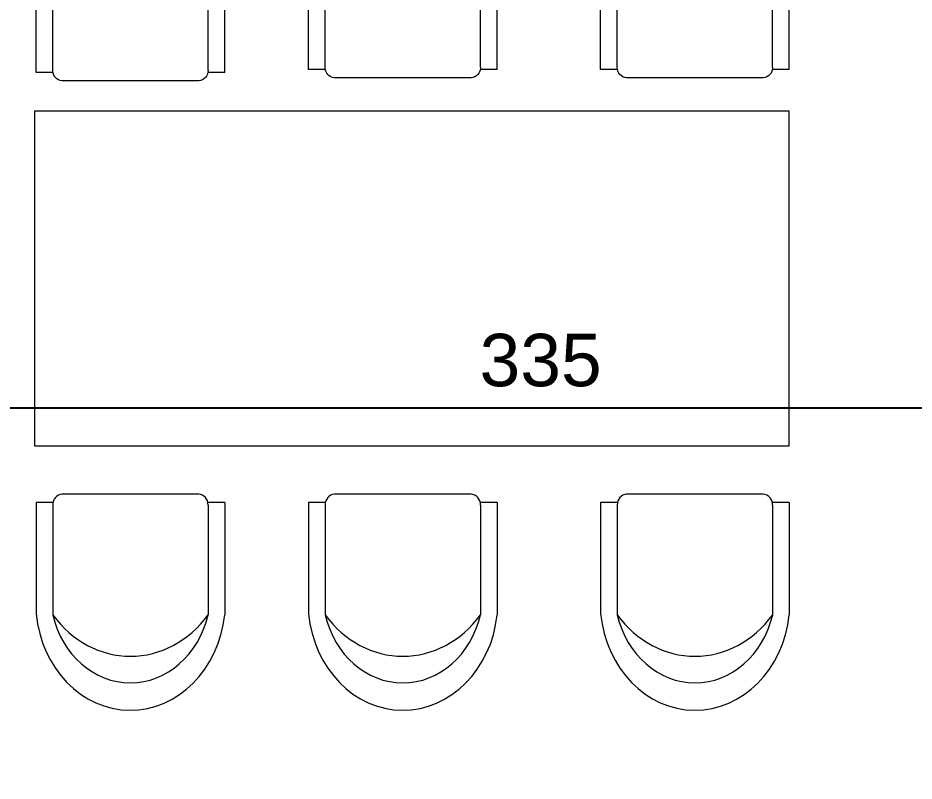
# Model space of a CAD drawing. Header units: centimetres. Extents: x 105417 to 110818, y -55119 to -48326.
# Drawn here: x 106687.3 to 106901, y -50870.5 to -50688.6 of the extents above; entities that cross this region are included whole.
import ezdxf

# ---------------------------------------------------------------- set-up
doc = ezdxf.new("R2010")
doc.units = ezdxf.units.CM
doc.header["$LTSCALE"] = 50
doc.header["$MEASUREMENT"] = 0
doc.layers.get('0').update_dxf_attribs({"color": 8})
doc.layers.add('COTE 50ème', color=1, linetype='Continuous')
doc.layers.add('mobilimi', color=8, linetype='Continuous', lineweight=9)
doc.styles.add('RS_TXT_50', font='arial.ttf', dxfattribs={"height": 12.5})
doc.dimstyles.new('RS_50CM_LINEAIRE', dxfattribs={"dimscale": 5, "dimtxt": 12.5, "dimasz": 1.5, "dimexe": 1, "dimexo": 2.5, "dimgap": 1, "dimtad": 1, "dimdec": 1, "dimrnd": 0.5, "dimdsep": 46, "dimtxsty": 'RS_TXT_50', "dimblk1": 'ARCHTICK', "dimblk2": 'ARCHTICK', "dimsah": 1, "dimcen": 2.5, "dimdle": 1, "dimclrt": 4, "dimadec": 0, "dimazin": 2, "dimtfac": 1, "dimtdec": 1, "dimtix": 1, "dimtmove": 2, "dimatfit": 3, "dimfxl": 1, "dimtolj": 1, "dimtzin": 0, "dimarcsym": 0})

# ---------------------------------------------------------------- blocks, each defined once
blk = doc.blocks.new('1111')
at = {"layer": 'mobilimi'}
for p, q in [((7498090.66, 4737224.66), (7498067.1, 4737224.66)), ((7498090.66, 4737221.1), (7498090.66, 4737224.66)), ((7498090.15, 4737221.13), (7498066.85, 4737221.13)), ((7498092.44, 4737190.14), (7498092.44, 4737219.13)), ((7498090.15, 4737188.14), (7498066.85, 4737188.14)), ((7498090.66, 4737184.61), (7498090.66, 4737188.14)), ((7498090.66, 4737184.61), (7498066.85, 4737184.61))]:
    blk.add_line(p, q, dxfattribs=at)
for centre, major_axis, start_param, end_param in [((7498069.68, 4737204.62), (-23.08, 0), -1.458692, 1.447759), ((7498071.99, 4737204.63), (-19.57, 0), -1.304651, 1.304651), ((7498082.73, 4737204.63), (24.67, 0), 2.270248, 4.012938), ((7498090.15, 4737219.13), (-2.29, 0), 3.141593, 4.712389), ((7498090.15, 4737190.14), (2.29, 0), 4.712389, 6.283185)]:
    blk.add_ellipse(centre, major_axis=major_axis, ratio=0.87377, start_param=start_param, end_param=end_param, dxfattribs=at)
blk = doc.blocks.new('_ArchTick')
at = {"color": 0, "linetype": 'ByBlock', "const_width": 0.15}
blk.add_lwpolyline([(-0.5, -0.5), (0.5, 0.5)], dxfattribs=at)
blk = doc.blocks.new('*D1062')
at = {"layer": 'COTE 50ème', "color": 0, "lineweight": -2, "ltscale": 0.5, "transparency": 16777216}
for p, q in [((105995.75, -52042.36), (105995.75, -49967.36)), ((106966.85, -49972.36), (105990.75, -49972.36)), ((106196.86, -52037.36), (105990.75, -52037.36))]:
    blk.add_line(p, q, dxfattribs=at)
at = {"layer": 'Defpoints', "color": 0, "ltscale": 0.5, "transparency": 16777216}
for p in [(105995.75, -49972.36), (106979.35, -49972.36), (106209.36, -52037.36)]:
    blk.add_point(p, dxfattribs=at)
at = {"layer": 'COTE 50ème', "color": 0, "lineweight": -2, "ltscale": 0.5, "transparency": 16777216, "xscale": 7.5, "yscale": 7.5, "zscale": 7.5}
for p, rotation in [((105995.75, -49972.36), 90), ((105995.75, -52037.36), 270)]:
    blk.add_blockref('_ArchTick', p, dxfattribs=dict(at, rotation=rotation))
at = {"layer": 'COTE 50ème', "color": 4, "ltscale": 0.5, "transparency": 16777216, "insert": (105984.37, -51004.86), "char_height": 12.5, "attachment_point": 5, "rotation": 90, "style": 'RS_TXT_50'}
blk.add_mtext('\\A1;2065', dxfattribs=at)
blk = doc.blocks.new('*D1302')
at = {"layer": 'COTE 50ème', "color": 0, "lineweight": -2, "ltscale": 0.5, "transparency": 16777216}
for p, q in [((106644.47, -50709.86), (106644.47, -50786.59)), ((106984.35, -50781.59), (106639.47, -50781.59)), ((106979.35, -50781.18), (106979.35, -50786.59))]:
    blk.add_line(p, q, dxfattribs=at)
at = {"layer": 'Defpoints', "color": 0, "ltscale": 0.5, "transparency": 16777216}
for p in [(106644.47, -50697.36), (106979.35, -50768.68), (106644.47, -50781.59)]:
    blk.add_point(p, dxfattribs=at)
at = {"layer": 'COTE 50ème', "color": 0, "lineweight": -2, "ltscale": 0.5, "transparency": 16777216, "xscale": 7.5, "yscale": 7.5, "zscale": 7.5, "rotation": 180}
blk.add_blockref('_ArchTick', (106644.47, -50781.59), dxfattribs=at)
at = {"layer": 'COTE 50ème', "color": 0, "lineweight": -2, "ltscale": 0.5, "transparency": 16777216, "xscale": 7.5, "yscale": 7.5, "zscale": 7.5}
blk.add_blockref('_ArchTick', (106979.35, -50781.59), dxfattribs=at)
at = {"layer": 'COTE 50ème', "color": 4, "ltscale": 0.5, "transparency": 16777216, "insert": (106811.91, -50770.2), "char_height": 12.5, "attachment_point": 5, "style": 'RS_TXT_50'}
blk.add_mtext('\\A1;335', dxfattribs=at)

msp = doc.modelspace()

# ---------------------------------------------------------------- linework, layer by layer
at = {"layer": 'mobilimi'}
msp.add_lwpolyline([(106691.21, -50790.59), (106871.21, -50790.59), (106871.21, -50710.77), (106691.21, -50710.77)], close=True, dxfattribs=at)

# ---------------------------------------------------------------- block references
at = {"layer": 'mobilimi', "yscale": 1.123327195006823, "zscale": 1.123327195006823}
for p, xscale, rotation in [((5428209.84, 8372108.32), -1.123327195006823, 90), ((5428279.5, 8372108.32), -1.123327195006823, 90), ((5428144.88, 8372107.6), -1.123327195006823, 90), ((5428144.88, -8473613.26), 1.123327195006823, 90.00000000000001), ((5428209.84, -8473613.26), 1.123327195006823, 90.00000000000001), ((5428279.5, -8473613.26), 1.123327195006823, 90.00000000000001)]:
    msp.add_blockref('1111', p, dxfattribs=dict(at, xscale=xscale, rotation=rotation))

# ---------------------------------------------------------------- dimensions: what is measured, and where the dimension line sits
at = {"layer": 'COTE 50ème', "ltscale": 0.5}
dim = msp.add_linear_dim(base=(105995.75, -49972.36), p1=(106209.36, -52037.36), p2=(106979.35, -49972.36), angle=90, dimstyle='RS_50CM_LINEAIRE', dxfattribs=at)
dim.commit()
dim.dimension.update_dxf_attribs({"geometry": '*D1062', "text_midpoint": (105984.37, -51004.86)})
dim = msp.add_linear_dim(base=(106644.47, -50781.59), p1=(106979.35, -50768.68), p2=(106644.47, -50697.36), dimstyle='RS_50CM_LINEAIRE', dxfattribs=at)
dim.commit()
dim.dimension.update_dxf_attribs({"geometry": '*D1302', "text_midpoint": (106811.91, -50770.2)})

doc.saveas('drawing.dxf')
